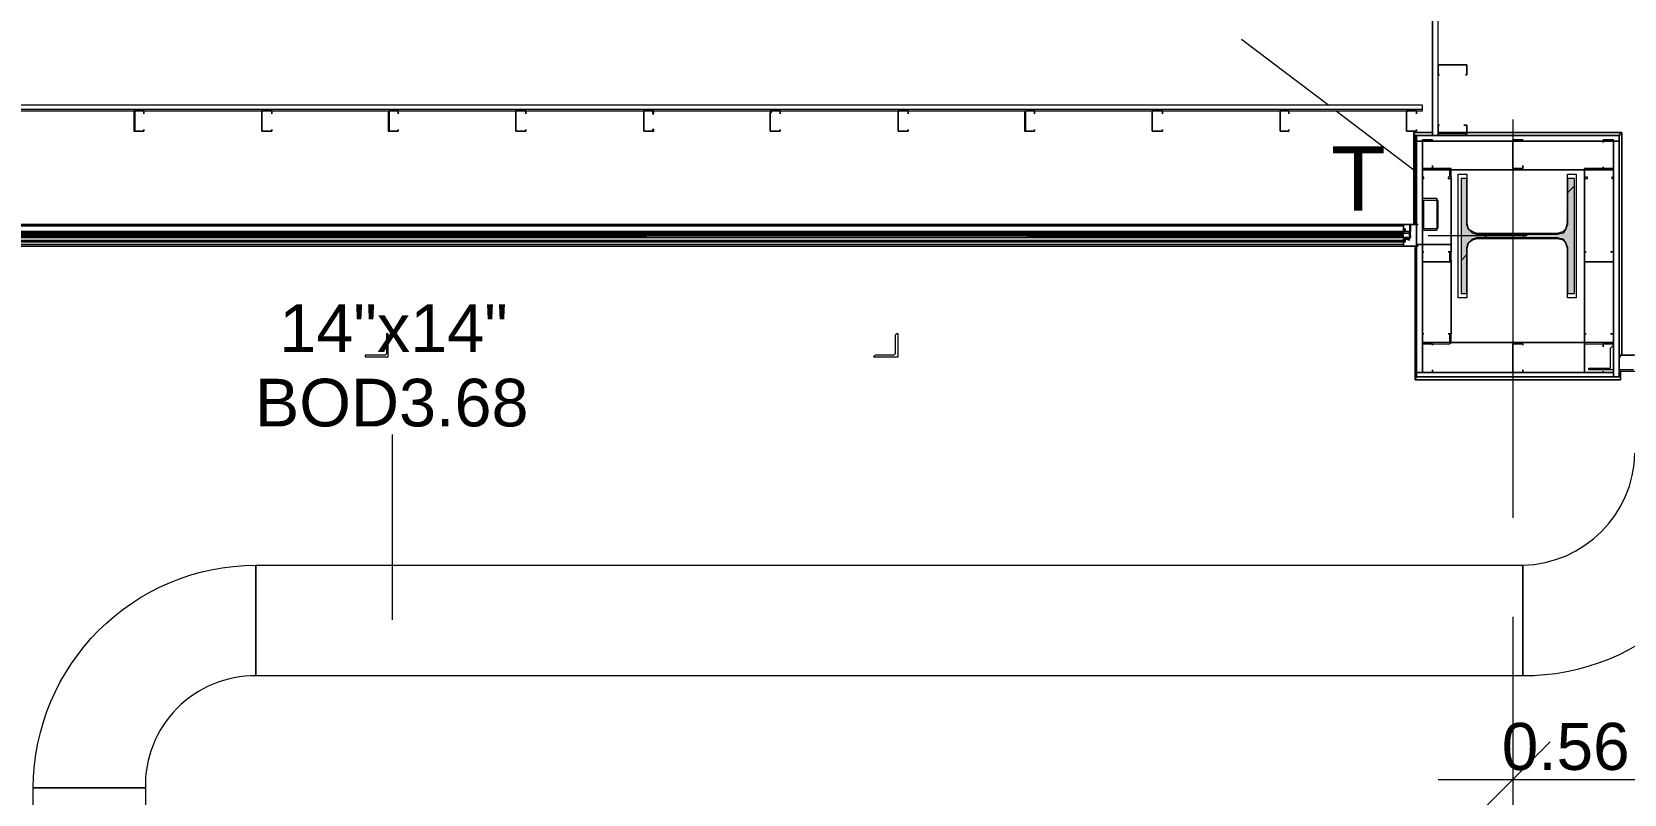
# Model space of a CAD drawing. Header units: metres. Extents: x -2 to 237, y -8 to 52.
# Drawn here: x 32.49 to 37.57, y 21.38 to 23.81 of the extents above; entities that cross this region are included whole.
import ezdxf

# ---------------------------------------------------------------- set-up
doc = ezdxf.new("R2010")
doc.units = ezdxf.units.M
doc.layers.add('HVAC - Ductos', color=5, linetype='Continuous', lineweight=0)
doc.layers.add('PDF2_Text', color=7, linetype='Continuous', lineweight=0)
doc.layers.add('PDF2_Geometry', color=7, linetype='Continuous', lineweight=0, true_color=0xaaaaaa)
doc.layers.add('PDF2_Solid Fills', color=7, linetype='Continuous', lineweight=0, true_color=0xffffff)
doc.styles.add('PDF Helvetica', font='')
doc.styles.get('PDF Helvetica').set_extended_font_data('Helvetica')

msp = doc.modelspace()

# ---------------------------------------------------------------- hatches: boundary and pattern name
at = {"layer": 'PDF2_Solid Fills', "lineweight": 0, "transparency": 33554559}
msp.add_hatch(color=256, dxfattribs=at).paths.add_polyline_path([(37.3901, 23.3391), (37.3855, 23.1833), (37.3809, 23.1741), (37.3764, 23.1696), (37.3581, 23.165), (37.1014, 23.1604), (37.1014, 23.165), (37.0878, 23.1696), (37.0786, 23.1787), (37.074, 23.1787), (37.074, 23.1925), (37.0694, 23.1925), (37.0694, 23.3391), (37.0511, 23.3391), (37.0511, 22.9726), (37.0694, 22.9726), (37.0694, 23.1237), (37.074, 23.1375), (37.0878, 23.1512), (37.3764, 23.1512), (37.3855, 23.1421), (37.3855, 23.1329), (37.3901, 23.1329), (37.3901, 22.9726), (37.413, 22.9726), (37.413, 23.3391)])

# ---------------------------------------------------------------- linework, layer by layer
at = {"layer": 'HVAC - Ductos', "lineweight": 0}
for points in [[(33.6423, 21.9325), (33.6423, 22.5236)], [(37.216, 21.6622), (37.216, 21.4239), (37.216, 21.1857)], [(37.3351, 21.5431), (37.216, 21.4239), (37.0969, 21.3048)], [(36.9778, 21.4239), (38.0178, 21.4239)]]:
    msp.add_lwpolyline(points, dxfattribs=at)
for points in [[(37.2481, 21.7538), (37.2481, 22.1066, 0.4022), (37.6054, 22.464), (37.9583, 22.464, -0.419397)], [(33.207, 22.1066), (33.207, 21.7538, 0.424222), (32.8543, 21.3964), (32.4969, 21.3964, -0.412881)]]:
    msp.add_lwpolyline(points, format="xyb", close=True, dxfattribs=at)
for points in [[(37.2481, 21.7538), (33.207, 21.7538), (33.207, 22.1066), (37.2481, 22.1066)], [(32.8543, 21.3964), (32.8543, 15.2937), (32.4969, 15.2937), (32.4969, 21.3964)]]:
    msp.add_lwpolyline(points, close=True, dxfattribs=at)
at = {"layer": 'PDF2_Geometry', "lineweight": 0}
for points in [[(36.9594, 32.0306), (36.9594, 23.4766), (36.9778, 23.4766), (36.9778, 32.0306)], [(37.0694, 23.669), (37.0694, 23.6965), (37.0694, 23.701), (37.0648, 23.701), (36.9778, 23.701), (36.9778, 23.6965), (36.9778, 23.669), (36.9823, 23.669), (36.9778, 23.669), (36.9778, 23.6965), (36.9778, 23.701), (37.0648, 23.701), (37.0694, 23.701), (37.0694, 23.6965), (37.0694, 23.669), (37.0648, 23.669)], [(25.8855, 23.5544), (36.9274, 23.5544), (36.9274, 23.5728), (25.8855, 23.5728)], [(32.8497, 23.5544), (32.8222, 23.5544), (32.8176, 23.5544), (32.8176, 23.5498), (32.8176, 23.4903), (32.8222, 23.4903), (32.8497, 23.4903), (32.8497, 23.4948), (32.8497, 23.4903), (32.8222, 23.4903), (32.8222, 23.5498), (32.8222, 23.5544), (32.8497, 23.5544), (32.8497, 23.5452)], [(33.2574, 23.5544), (33.2254, 23.5544), (33.2254, 23.5498), (33.2254, 23.4903), (33.2574, 23.4903), (33.2574, 23.4948), (33.2574, 23.4903), (33.2254, 23.4903), (33.2254, 23.5498), (33.2254, 23.5544), (33.2574, 23.5544), (33.2574, 23.5452)], [(33.6606, 23.5544), (33.6331, 23.5544), (33.6286, 23.5498), (33.6286, 23.4903), (33.6331, 23.4903), (33.6606, 23.4903), (33.6606, 23.4948), (33.6606, 23.4903), (33.6331, 23.4903), (33.6331, 23.5498), (33.6331, 23.5544), (33.6606, 23.5544), (33.6606, 23.5452)], [(34.0684, 23.5544), (34.0363, 23.5544), (34.0363, 23.5498), (34.0363, 23.4903), (34.0684, 23.4903), (34.0684, 23.4948), (34.0684, 23.4903), (34.0363, 23.4903), (34.0363, 23.5498), (34.0363, 23.5544), (34.0684, 23.5544), (34.0684, 23.5452)], [(34.4762, 23.5544), (34.4441, 23.5544), (34.4441, 23.5498), (34.4441, 23.4903), (34.4762, 23.4903), (34.4762, 23.4948), (34.4716, 23.4948), (34.4716, 23.4903), (34.4441, 23.4903), (34.4441, 23.5498), (34.4441, 23.5544), (34.4716, 23.5544), (34.4716, 23.5452), (34.4762, 23.5452)], [(34.8794, 23.5544), (34.8518, 23.5544), (34.8473, 23.5544), (34.8473, 23.5498), (34.8473, 23.4903), (34.8518, 23.4903), (34.8794, 23.4903), (34.8794, 23.4948), (34.8794, 23.4903), (34.8518, 23.4903), (34.8473, 23.4903), (34.8473, 23.5498), (34.8518, 23.5498), (34.8518, 23.5544), (34.8794, 23.5544), (34.8794, 23.5452)], [(35.2871, 23.5544), (35.2551, 23.5544), (35.2551, 23.5498), (35.2551, 23.4903), (35.2871, 23.4903), (35.2871, 23.4948), (35.2871, 23.4903), (35.2551, 23.4903), (35.2551, 23.5498), (35.2551, 23.5544), (35.2871, 23.5544), (35.2871, 23.5452)], [(35.6903, 23.5544), (35.6628, 23.5544), (35.6582, 23.5498), (35.6582, 23.4903), (35.6628, 23.4903), (35.6903, 23.4903), (35.6903, 23.4948), (35.6903, 23.4903), (35.6628, 23.4903), (35.6628, 23.5498), (35.6628, 23.5544), (35.6903, 23.5544), (35.6903, 23.5452)], [(36.0981, 23.5544), (36.066, 23.5544), (36.066, 23.5498), (36.066, 23.4903), (36.0981, 23.4903), (36.0981, 23.4948), (36.0981, 23.4903), (36.066, 23.4903), (36.066, 23.5498), (36.066, 23.5544), (36.0981, 23.5544), (36.0981, 23.5452)], [(36.5013, 23.5544), (36.4738, 23.5544), (36.4738, 23.5498), (36.4738, 23.4903), (36.5013, 23.4903), (36.5013, 23.4948), (36.5013, 23.4903), (36.4738, 23.4903), (36.4738, 23.5498), (36.4738, 23.5544), (36.5013, 23.5544), (36.5013, 23.5452)], [(36.9091, 23.5544), (36.8815, 23.5544), (36.8769, 23.5544), (36.8769, 23.5498), (36.8769, 23.4903), (36.8815, 23.4903), (36.9091, 23.4903), (36.9091, 23.4948), (36.9091, 23.4903), (36.8815, 23.4903), (36.8769, 23.4903), (36.8769, 23.5498), (36.8815, 23.5544), (36.9091, 23.5544), (36.9091, 23.5452)], [(36.8999, 23.1925), (36.8999, 23.4857), (36.9594, 23.4857), (36.8999, 23.4857)], [(36.9045, 23.4766), (36.9091, 23.4766), (36.9091, 23.1925), (36.9091, 23.4766), (36.9045, 23.4766), (36.9045, 23.1925), (36.8999, 23.1925), (36.9091, 23.1925), (36.9045, 23.1925), (36.9045, 23.4766), (37.5551, 23.4766), (36.9091, 23.4766), (36.9091, 23.1925), (36.8999, 23.1925), (36.9045, 23.1925), (36.9091, 23.1925), (36.9091, 23.4766), (37.5551, 23.4766), (36.9045, 23.4766), (36.8999, 23.4812), (36.8999, 23.4857), (36.8999, 23.4812)], [(37.5551, 23.4766), (37.5596, 23.4812), (37.5642, 23.4812), (37.5642, 23.4857), (37.0694, 23.4857), (36.9778, 23.4857), (37.0694, 23.4857), (37.5642, 23.4857), (37.5642, 22.7755), (37.5642, 23.4857), (37.5642, 22.7755), (37.5642, 23.4857), (37.0694, 23.4857), (36.9778, 23.4857), (37.0694, 23.4857), (37.5642, 23.4857), (37.5642, 23.4812), (37.5596, 23.4812), (37.5551, 23.4766), (37.5596, 23.4812), (37.5642, 23.4812), (37.5642, 23.4857), (37.5642, 23.4812), (37.5596, 23.4812), (37.5551, 23.4766), (36.9091, 23.4766), (36.9091, 23.4582), (36.9274, 23.4582), (37.216, 23.4582), (37.5367, 23.4582), (37.5551, 23.4582)], [(36.9778, 23.5086), (36.9778, 23.4812), (36.9778, 23.4766), (37.0648, 23.4766), (37.0694, 23.4812), (37.0694, 23.5086), (37.0602, 23.5086), (37.0694, 23.5086), (37.0694, 23.4812), (37.0648, 23.4812), (36.9778, 23.4812), (36.9778, 23.5086), (36.9823, 23.5086)], [(37.5367, 22.7068), (37.5551, 22.7068), (36.9091, 22.7068), (36.9045, 22.6977), (36.9045, 23.1192), (36.9091, 23.1192), (36.9091, 22.7068), (37.5551, 22.7068), (37.5551, 23.4582), (37.5367, 23.4582)], [(36.9274, 22.8168), (36.9274, 22.7205), (37.4451, 22.7205), (37.4451, 22.8168), (37.019, 22.8168), (37.4451, 22.8168), (37.4451, 23.3666), (37.019, 23.3666), (37.4451, 23.3666), (37.5367, 23.3666), (37.5367, 23.4582), (37.216, 23.4582), (36.9274, 23.4582), (36.9091, 23.4582), (36.9091, 23.1283), (36.9091, 22.7205), (36.9274, 22.7205), (36.9274, 23.1283), (36.9091, 23.1283), (36.9274, 23.1283), (36.9274, 23.3666), (36.9274, 23.4582), (36.9274, 23.1283)], [(36.9594, 23.4628), (36.9274, 23.4628), (36.9274, 23.3758), (36.9274, 23.3712), (36.9594, 23.3712), (36.9594, 23.3804), (36.9594, 23.3712), (36.9274, 23.3712), (36.9274, 23.3758), (36.9274, 23.4628), (36.9594, 23.4628), (36.9594, 23.4582)], [(37.2481, 23.4628), (37.2206, 23.4628), (37.216, 23.4628), (37.216, 23.3758), (37.216, 23.3712), (37.2206, 23.3712), (37.2481, 23.3712), (37.2481, 23.3804), (37.2481, 23.3712), (37.2206, 23.3712), (37.216, 23.3712), (37.216, 23.3758), (37.216, 23.4628), (37.2206, 23.4628), (37.2481, 23.4628), (37.2481, 23.4582)], [(37.5047, 23.3712), (37.5321, 23.3712), (37.5367, 23.3712), (37.5367, 23.3758), (37.5367, 23.4628), (37.5321, 23.4628), (37.5047, 23.4628), (37.5047, 23.4536), (37.5047, 23.4628), (37.5321, 23.4628), (37.5367, 23.4628), (37.5367, 23.3758), (37.5367, 23.3712), (37.5321, 23.3712), (37.5047, 23.3712), (37.5047, 23.3758)], [(37.019, 23.3391), (37.019, 23.3712), (37.0144, 23.3712), (36.9274, 23.3712), (36.9274, 23.3391), (36.9319, 23.3391), (36.9319, 23.3437), (36.9274, 23.3437), (36.9274, 23.3712), (37.0144, 23.3712), (37.0144, 23.3437), (37.0098, 23.3437), (37.0098, 23.3391)], [(37.5367, 23.3391), (37.5367, 23.3712), (37.4451, 23.3712), (37.4451, 23.3391), (37.4543, 23.3391), (37.4543, 23.3437), (37.4451, 23.3437), (37.4451, 23.3712), (37.5367, 23.3712), (37.5367, 23.3437), (37.5321, 23.3437), (37.5321, 23.3391)], [(37.4451, 22.8168), (37.4451, 22.7205), (37.5367, 22.7205), (37.5367, 23.3666), (37.4451, 23.3666)], [(37.019, 23.1283), (36.9274, 23.1283), (37.019, 23.1283), (37.019, 23.3437), (37.019, 23.1283), (37.019, 23.1055)], [(37.3901, 22.9588), (37.3901, 23.1146), (37.3855, 23.1329), (37.3764, 23.1421), (37.3581, 23.1467), (37.1014, 23.1467), (37.0878, 23.1421), (37.074, 23.1329), (37.0694, 23.1146), (37.0694, 22.9588), (37.0419, 22.9588), (37.0419, 23.3528), (37.0694, 23.3528), (37.0694, 23.1971), (37.074, 23.1787), (37.0878, 23.1696), (37.1014, 23.165), (37.3581, 23.165), (37.3764, 23.1696), (37.3855, 23.1787), (37.3901, 23.1971), (37.3901, 23.3528), (37.4176, 23.3528), (37.4176, 22.9588)], [(37.413, 22.9726), (37.413, 23.3391), (37.3901, 23.3391), (37.3901, 23.1925), (37.3855, 23.1787), (37.3764, 23.165), (37.3581, 23.1604), (37.1014, 23.1604), (37.0878, 23.165), (37.074, 23.1787), (37.0694, 23.1925), (37.0694, 23.3391), (37.0511, 23.3391), (37.0511, 22.9726), (37.0694, 22.9726), (37.0694, 23.1192), (37.074, 23.1329), (37.0878, 23.1467), (37.1014, 23.1512), (37.3581, 23.1512), (37.3764, 23.1467), (37.3855, 23.1329), (37.3901, 23.1192), (37.3901, 22.9726)], [(36.9686, 23.2749), (36.9365, 23.2749), (36.9274, 23.2749), (36.9274, 23.2658), (36.9274, 23.1833), (36.9274, 23.1741), (36.9365, 23.1741), (36.9686, 23.1741), (36.9732, 23.1741), (36.9778, 23.1833), (36.9778, 23.2658), (36.9732, 23.2749)], [(36.9686, 23.2703), (36.9732, 23.2703), (36.9732, 23.2658), (36.9732, 23.1833), (36.9732, 23.1787), (36.9686, 23.1787), (36.9365, 23.1787), (36.9319, 23.1787), (36.9319, 23.1833), (36.9319, 23.2658), (36.9319, 23.2703), (36.9365, 23.2703)], [(33.2437, 23.1925), (32.0296, 23.1925)], [(33.2437, 23.1925), (32.0296, 23.1925)], [(33.2437, 23.1696), (32.0296, 23.1696)], [(33.2437, 23.1696), (32.0296, 23.1696)], [(33.2437, 23.165), (32.0296, 23.165)], [(33.2437, 23.165), (32.0296, 23.165)], [(33.2437, 23.1604), (32.0296, 23.1604)], [(34.4533, 23.1925), (33.2437, 23.1925)], [(34.4533, 23.1925), (33.2437, 23.1925)], [(34.4533, 23.1696), (33.2437, 23.1696)], [(34.4533, 23.1696), (33.2437, 23.1696)], [(34.4533, 23.165), (33.2437, 23.165)], [(34.4533, 23.1604), (33.2437, 23.1604)], [(34.4533, 23.1604), (33.2437, 23.1604)], [(35.6674, 23.1696), (34.4533, 23.1696)], [(35.6674, 23.1696), (34.4533, 23.1696)], [(35.6674, 23.165), (34.4533, 23.165)], [(36.8678, 23.1925), (35.6674, 23.1925)], [(36.8678, 23.1925), (35.6674, 23.1925)], [(36.8678, 23.1696), (35.6674, 23.1696), (36.8678, 23.1696), (35.6674, 23.1696), (36.8678, 23.1696), (35.6674, 23.1696), (36.8678, 23.1696), (36.8678, 23.1787), (36.8678, 23.1696), (36.8678, 23.165), (36.8861, 23.165), (36.8861, 23.1512), (36.8678, 23.1512), (36.8678, 23.1467), (36.8678, 23.1421), (36.8678, 23.1512), (36.8678, 23.1558), (36.8678, 23.1604), (36.8678, 23.165), (36.8678, 23.1696), (36.8678, 23.1787)], [(36.8678, 23.165), (35.6674, 23.165)], [(36.8678, 23.165), (35.6674, 23.165)], [(36.8678, 23.1604), (35.6674, 23.1604)], [(36.8678, 23.1604), (35.6674, 23.1604)], [(36.8861, 23.1925), (36.8678, 23.1925), (36.8678, 23.1787), (36.8724, 23.1787), (36.8724, 23.1696), (36.8678, 23.1696), (36.8724, 23.1696), (36.8861, 23.1696), (36.8861, 23.1558), (36.8861, 23.1467), (36.8724, 23.1467), (36.8678, 23.1467), (36.8678, 23.1421), (36.8678, 23.1467), (36.8724, 23.1467), (36.8724, 23.1375), (36.8678, 23.1375), (36.8678, 23.1237), (36.9136, 23.1237), (36.9091, 23.1237), (36.9091, 23.1283), (36.9091, 23.1237), (36.8678, 23.1237), (36.8678, 23.1375), (36.8724, 23.1375), (36.8724, 23.1467), (36.8861, 23.1421), (36.8861, 23.1512), (36.8907, 23.1512), (36.8861, 23.1512), (36.8907, 23.1512), (36.8907, 23.1558), (36.8861, 23.1558), (36.8861, 23.1604), (36.8907, 23.1604), (36.8861, 23.1604), (36.8861, 23.165), (36.8907, 23.165), (36.8861, 23.165), (36.8861, 23.1696), (36.8907, 23.1696), (36.8861, 23.1696), (36.8724, 23.1696), (36.8724, 23.1787), (36.8678, 23.1787), (36.8678, 23.1879), (36.8678, 23.1925), (36.8861, 23.1925), (36.8861, 23.1879), (36.8861, 23.1696), (36.8907, 23.1696), (36.8907, 23.1925), (36.9091, 23.1925), (36.9091, 23.1879), (36.9091, 23.1925), (36.9136, 23.1925)], [(33.2437, 23.1558), (32.0296, 23.1558)], [(33.2437, 23.1512), (32.0296, 23.1512)], [(33.2437, 23.1512), (32.0296, 23.1512)], [(33.2437, 23.1375), (32.0296, 23.1375)], [(34.4533, 23.1558), (33.2437, 23.1558)], [(34.4533, 23.1512), (33.2437, 23.1512)], [(34.4533, 23.1512), (33.2437, 23.1512)], [(34.4533, 23.1375), (33.2437, 23.1375)], [(35.6674, 23.1558), (34.4533, 23.1558)], [(35.6674, 23.1375), (34.4533, 23.1375)], [(36.8678, 23.1558), (35.6674, 23.1558)], [(36.8678, 23.1512), (35.6674, 23.1512)], [(36.8678, 23.1512), (35.6674, 23.1512)], [(36.8678, 23.1375), (36.8678, 23.1467), (36.8678, 23.1375), (35.6674, 23.1375)], [(36.8678, 23.1237), (35.6674, 23.1237)], [(36.9045, 22.6977), (37.5596, 22.6977), (37.5596, 22.7251), (37.5551, 22.7251), (37.5596, 22.7251), (37.5596, 22.6977), (36.9045, 22.6977), (36.9091, 22.7068), (36.9091, 23.1192), (36.9045, 23.1192)], [(36.9274, 23.1055), (36.9274, 23.0779), (36.9274, 23.0734), (37.0144, 23.0734), (37.019, 23.0734), (37.019, 23.0779), (37.019, 23.1055), (37.0098, 23.1055), (37.0144, 23.1055), (37.0144, 23.0779), (37.0144, 23.0734), (36.9274, 23.0734), (36.9274, 23.0779), (36.9274, 23.1055), (36.9319, 23.1055)], [(37.019, 23.0779), (37.019, 22.8443)], [(37.4451, 23.1055), (37.4451, 23.0779), (37.4451, 23.0734), (37.5367, 23.0734), (37.5367, 23.0779), (37.5367, 23.1055), (37.5276, 23.1055), (37.5367, 23.1055), (37.5367, 23.0779), (37.5367, 23.0734), (37.4451, 23.0734), (37.4451, 23.0779), (37.4451, 23.1055), (37.4497, 23.1055)], [(33.5553, 22.7709), (33.6286, 22.7709), (33.6286, 22.8443), (33.624, 22.8443), (33.624, 22.8397), (33.624, 22.7801), (33.6194, 22.7755), (33.5598, 22.7755), (33.5553, 22.7755)], [(35.1771, 22.7709), (35.2551, 22.7709), (35.2551, 22.8443), (35.2505, 22.8443), (35.2459, 22.8397), (35.2459, 22.7801), (35.2413, 22.7755), (35.1863, 22.7755), (35.1817, 22.7755)], [(36.9274, 22.8443), (36.9274, 22.8168), (36.9274, 22.8122), (37.0144, 22.8122), (37.019, 22.8168), (37.019, 22.8443), (37.0098, 22.8443), (37.0144, 22.8443), (37.0144, 22.8168), (36.9274, 22.8168), (36.9274, 22.8443), (36.9319, 22.8443)], [(36.9594, 22.8122), (36.9274, 22.8122), (36.9274, 22.7251), (36.9274, 22.7205), (36.9594, 22.7205), (36.9594, 22.7297), (36.9594, 22.7205), (36.9274, 22.7205), (36.9274, 22.7251), (36.9274, 22.8122), (36.9594, 22.8122), (36.9594, 22.8076)], [(37.2481, 22.8122), (37.2206, 22.8122), (37.216, 22.8122), (37.216, 22.7251), (37.216, 22.7205), (37.2206, 22.7205), (37.2481, 22.7205), (37.2481, 22.7297), (37.2481, 22.7205), (37.2206, 22.7205), (37.216, 22.7205), (37.216, 22.7251), (37.216, 22.8122), (37.2206, 22.8122), (37.2481, 22.8122), (37.2481, 22.8076)], [(37.4451, 22.8443), (37.4451, 22.8168), (37.4451, 22.8122), (37.5367, 22.8122), (37.5367, 22.8168), (37.5367, 22.8443), (37.5276, 22.8443), (37.5367, 22.8443), (37.5367, 22.8168), (37.4451, 22.8168), (37.4451, 22.8443), (37.4497, 22.8443)], [(37.4589, 22.7297), (37.4589, 22.7343), (37.4634, 22.7343), (37.5276, 22.7343), (37.5276, 22.7985), (37.5321, 22.803), (37.5367, 22.8076), (37.5367, 22.7297)], [(37.5047, 22.7205), (37.5321, 22.7205), (37.5367, 22.7205), (37.5367, 22.7251), (37.5367, 22.8122), (37.5321, 22.8122), (37.5047, 22.8122), (37.5047, 22.803), (37.5047, 22.8122), (37.5321, 22.8122), (37.5367, 22.8122), (37.5367, 22.7251), (37.5367, 22.7205), (37.5321, 22.7205), (37.5047, 22.7205), (37.5047, 22.7251)], [(36.9091, 22.7205), (36.9091, 22.7068), (37.5367, 22.7068), (37.5367, 22.7205)], [(37.5551, 22.7068), (37.5551, 22.7251)]]:
    msp.add_lwpolyline(points, close=True, dxfattribs=at)
for points in [[(36.9594, 23.4766), (36.9594, 32.0306)], [(36.3501, 23.7835), (36.6296, 23.5728)], [(36.9274, 23.559), (25.8855, 23.559)], [(36.6525, 23.5544), (36.8999, 23.3666)], [(37.216, 23.527), (37.216, 22.2578)], [(36.8999, 23.4857), (36.8999, 23.4857)], [(36.9594, 23.4857), (36.8999, 23.4857)], [(36.8999, 23.4857), (36.8999, 23.1925)], [(36.9594, 23.4857), (36.8999, 23.4857)], [(36.8999, 23.4857), (36.8999, 23.1925)], [(36.8999, 23.4857), (36.8999, 23.4857)], [(36.9091, 23.4766), (37.5551, 23.4766), (36.9091, 23.4766)], [(36.9091, 23.1925), (36.9091, 23.4766), (36.9091, 23.1925)], [(36.9091, 23.4766), (37.5551, 23.4766)], [(36.9091, 23.4766), (36.9091, 23.3666)], [(36.9091, 23.4766), (36.9091, 23.4766)], [(36.9091, 23.4766), (36.9091, 23.1283), (36.9091, 23.4766)], [(36.9091, 23.4766), (36.9091, 23.4766)], [(37.5551, 23.4766), (36.9091, 23.4766), (37.5551, 23.4766)], [(36.9091, 23.4766), (37.5551, 23.4766), (36.9091, 23.4766)], [(36.9091, 23.1925), (36.9091, 23.4766), (36.9091, 23.1925)], [(37.5551, 23.3666), (37.5551, 23.4766)], [(37.5551, 23.4766), (37.5551, 22.7755), (37.5551, 23.4766)], [(37.5551, 23.4766), (37.5551, 22.7755), (37.5551, 23.4766)], [(37.5551, 23.4766), (37.5551, 22.7755), (37.5551, 23.4766)], [(37.5551, 23.4766), (37.5551, 22.7755), (37.5551, 23.4766)], [(37.5551, 23.4766), (37.5551, 23.4766)], [(37.5551, 22.7068), (37.5551, 23.4766), (37.5551, 22.7068)], [(36.9091, 23.1283), (36.9091, 23.3666)], [(37.0144, 23.3666), (36.9274, 23.3666)], [(36.9274, 23.3666), (37.0144, 23.3666)], [(37.5551, 23.3666), (37.5551, 22.7068)], [(37.3901, 23.2933), (37.413, 23.3162)], [(25.9954, 23.1879), (27.1775, 23.1879), (28.3917, 23.1879), (29.6058, 23.1879), (30.8153, 23.1879), (32.0296, 23.1879), (33.2437, 23.1879), (34.4533, 23.1879), (35.6674, 23.1879), (36.8678, 23.1879)], [(32.0296, 23.1925), (33.2437, 23.1925)], [(32.0296, 23.1925), (33.2437, 23.1925)], [(32.0296, 23.1696), (33.2437, 23.1696)], [(32.0296, 23.1696), (33.2437, 23.1696)], [(32.0296, 23.1604), (33.2437, 23.1604)], [(32.0296, 23.1604), (33.2437, 23.1604)], [(33.2666, 23.1925), (33.2208, 23.1925)], [(33.2437, 23.1925), (34.4533, 23.1925)], [(33.2437, 23.1925), (34.4533, 23.1925)], [(33.2437, 23.1696), (34.4533, 23.1696)], [(33.2437, 23.1696), (34.4533, 23.1696)], [(33.2437, 23.165), (34.4533, 23.165)], [(33.2437, 23.165), (34.4533, 23.165)], [(34.4762, 23.1925), (34.4303, 23.1925)], [(35.6674, 23.1925), (34.4533, 23.1925)], [(34.4533, 23.1925), (35.6674, 23.1925)], [(34.4533, 23.1925), (35.6674, 23.1925)], [(34.4533, 23.1925), (35.6674, 23.1925)], [(34.4533, 23.1925), (35.6674, 23.1925)], [(34.4533, 23.1925), (35.6674, 23.1925)], [(34.4533, 23.1696), (35.6674, 23.1696)], [(34.4533, 23.1696), (35.6674, 23.1696)], [(34.4533, 23.165), (35.6674, 23.165)], [(34.4533, 23.165), (35.6674, 23.165)], [(34.4533, 23.1604), (35.6674, 23.1604)], [(34.4533, 23.1604), (35.6674, 23.1604)], [(34.4533, 23.1604), (35.6674, 23.1604)], [(34.4533, 23.1604), (35.6674, 23.1604)], [(35.6903, 23.1925), (35.6445, 23.1925)], [(35.6674, 23.1925), (36.8678, 23.1925)], [(36.8678, 23.1925), (35.6674, 23.1925)], [(36.8678, 23.1925), (36.8678, 23.1925)], [(37.1244, 23.1512), (37.1381, 23.1604)], [(37.2481, 23.1512), (37.2572, 23.1604)], [(25.9954, 23.1421), (27.1775, 23.1421), (28.3917, 23.1421), (29.6058, 23.1421), (30.8153, 23.1421), (32.0296, 23.1421), (33.2437, 23.1421), (34.4533, 23.1421), (35.6674, 23.1421), (36.8678, 23.1421)], [(36.8678, 23.1283), (35.6674, 23.1283), (34.4533, 23.1283), (33.2437, 23.1283), (32.0296, 23.1283), (30.8153, 23.1283), (29.6058, 23.1283), (28.3917, 23.1283), (27.1775, 23.1283), (25.9954, 23.1283)], [(32.0296, 23.1512), (33.2437, 23.1512)], [(32.0296, 23.1512), (33.2437, 23.1512)], [(36.8678, 23.1237), (35.6674, 23.1237), (36.8678, 23.1237), (35.6674, 23.1237), (34.4533, 23.1237), (35.6674, 23.1237), (34.4533, 23.1237), (35.6674, 23.1237), (34.4533, 23.1237), (33.2437, 23.1237), (34.4533, 23.1237), (33.2437, 23.1237), (34.4533, 23.1237), (33.2437, 23.1237), (32.0296, 23.1237), (33.2437, 23.1237), (32.0296, 23.1237), (33.2437, 23.1237), (32.0296, 23.1237)], [(32.8176, 23.1558), (32.5014, 23.1558)], [(34.4074, 23.1558), (33.1383, 23.1558)], [(33.2208, 23.1237), (33.2391, 23.1237)], [(33.2437, 23.1512), (34.4533, 23.1512)], [(33.2437, 23.1512), (34.4533, 23.1512)], [(33.2437, 23.1237), (33.2666, 23.1237)], [(34.4303, 23.1237), (34.4533, 23.1237), (34.4762, 23.1237)], [(34.4533, 23.1512), (35.6674, 23.1512)], [(34.4533, 23.1512), (35.6674, 23.1512)], [(34.4533, 23.1512), (35.6674, 23.1512)], [(34.4533, 23.1512), (35.6674, 23.1512)], [(34.4533, 23.1512), (35.6674, 23.1512)], [(34.4533, 23.1512), (35.6674, 23.1512)], [(35.0397, 23.1558), (34.7236, 23.1558)], [(36.6296, 23.1558), (35.3604, 23.1558)], [(35.6445, 23.1237), (35.6628, 23.1237)], [(35.6674, 23.1512), (36.8678, 23.1512)], [(35.6674, 23.1512), (36.8678, 23.1512)], [(35.6674, 23.1237), (35.6903, 23.1237)], [(36.8678, 23.1237), (36.8678, 23.1237)], [(36.9091, 22.8168), (36.9091, 23.1283)], [(36.9091, 23.1283), (36.9091, 23.1283)], [(36.9091, 23.1283), (36.9091, 22.7068), (36.9091, 23.1283)], [(37.2618, 23.1558), (36.9457, 23.1558)], [(37.0511, 23.0779), (37.0694, 23.0963)], [(37.0648, 22.9726), (37.0694, 22.9726)], [(36.9091, 22.8168), (36.9091, 22.7068)], [(37.6054, 22.7755), (37.5551, 22.7755), (37.5551, 22.7526), (37.5551, 22.7755), (37.5596, 22.7755), (37.5551, 22.7755), (37.5596, 22.7755), (37.5551, 22.7755), (37.5551, 22.7709), (37.5596, 22.7709), (37.5596, 22.7755), (37.6009, 22.7755)], [(37.4451, 22.7068), (36.9091, 22.7068)], [(36.9091, 22.7068), (37.5551, 22.7068), (36.9091, 22.7068)], [(37.4451, 22.7068), (37.5551, 22.7068)], [(37.6009, 22.7297), (37.5596, 22.7297), (37.5551, 22.7297), (37.5551, 22.7526), (37.5551, 22.7251), (37.6054, 22.7251)], [(37.216, 21.9417), (37.216, 21.6255)]]:
    msp.add_lwpolyline(points, dxfattribs=at)
at = {"layer": 'PDF2_Geometry', "color": 254, "lineweight": 0, "true_color": 0xd2d2d2}
for points in [[(34.0684, 23.4903), (34.0684, 23.4903)], [(34.4487, 23.4903), (34.4487, 23.4903)], [(36.0798, 23.4903), (36.0798, 23.4903)], [(36.4738, 23.504), (36.4738, 23.504)], [(36.9778, 23.504), (36.9778, 23.504)], [(36.9823, 23.5086), (36.9823, 23.5086)], [(36.9274, 23.4536), (36.9274, 23.4536)], [(36.9365, 23.4628), (36.9365, 23.4628)], [(37.5367, 23.4399), (37.5367, 23.4399)], [(36.964, 23.3712), (36.9686, 23.3712)], [(37.468, 23.3712), (37.468, 23.3712)], [(37.4451, 23.3483), (37.4451, 23.3483)], [(36.9274, 22.8306), (36.9274, 22.8306)], [(37.216, 22.7389), (37.216, 22.7389)]]:
    msp.add_lwpolyline(points, dxfattribs=at)

# ---------------------------------------------------------------- texts
at = {"layer": 'PDF2_Text', "lineweight": 0, "attachment_point": 4, "style": 'PDF Helvetica'}
for s, insert, char_height in [('T', (36.6355, 23.3393), 0.2047), ('14"x14"', (33.2816, 22.8619), 0.1519), ('BOD3.68', (33.2037, 22.6237), 0.1519), ('0.56 m', (37.1807, 21.5279), 0.15002)]:
    msp.add_mtext(s, dxfattribs=dict(at, insert=insert, char_height=char_height))

doc.saveas('drawing.dxf')
